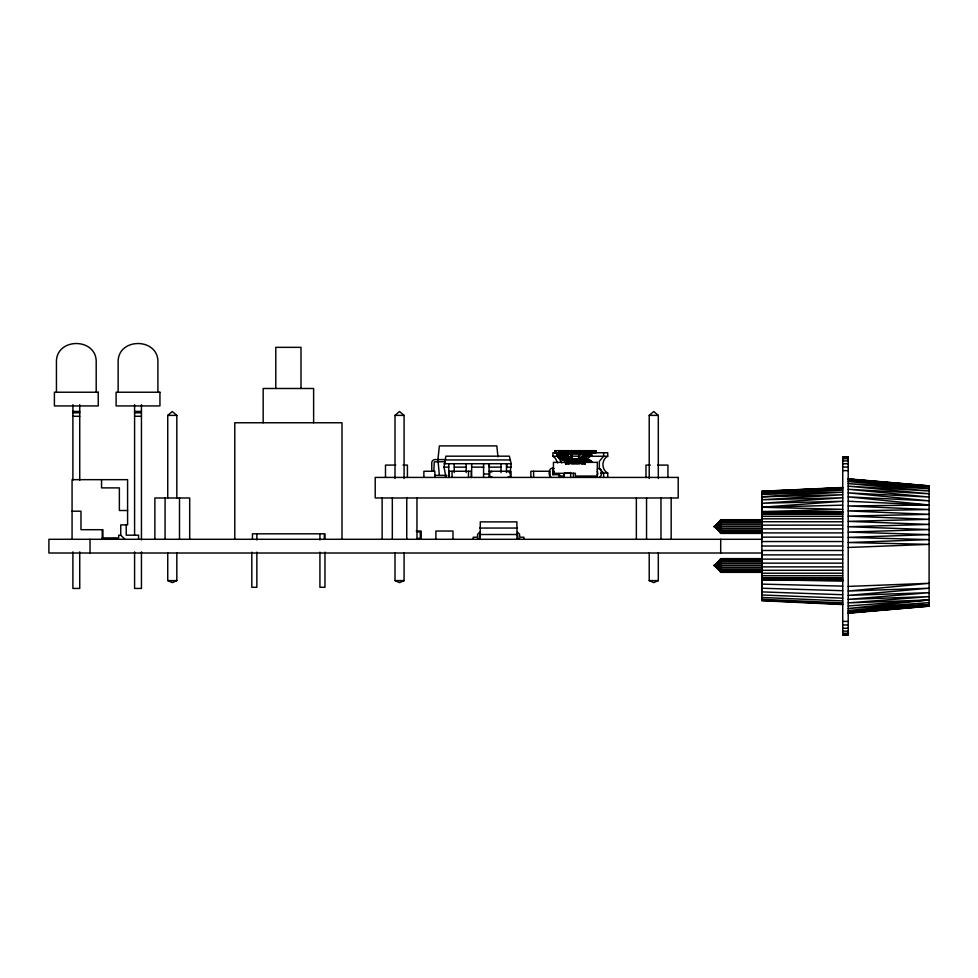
<?xml version="1.0" encoding="UTF-8"?>
<svg xmlns="http://www.w3.org/2000/svg" width="978" height="978" viewBox="0 0 978 978"><rect width="100%" height="100%" fill="white"/><g stroke="black" fill="none" stroke-linecap="round" stroke-linejoin="round"><path stroke-width="1.47" d="M583.915 463.719L584.71 460.968L584.905 463.719M572.081 459.171L570.797 458.23L571.947 456.873L567.631 458.279L565.431 460.968L565.749 463.719M584.734 460.968L584.221 463.719M569.685 463.719L569.722 458.23L566.959 452.753L566.885 450.687M585.284 463.719L585.247 460.968M583.01 463.731L583.12 458.279L587.057 452.753L582.008 458.279L581.812 463.731M572.008 463.719L572.081 460.968L570.883 463.034M552.814 471.653L554.123 471.139M565.846 463.719L566.042 458.279L560.284 452.753M567.313 463.731L567.631 458.279L563.695 452.753L568.658 458.23L567.631 458.279L562.387 452.753L563.145 455.528L566.727 458.279L566.017 463.719L566.042 460.968L566.837 463.719M568.426 463.731L568.744 458.279L568.939 463.731M576.323 463.719L576.494 460.968L576.898 463.719M584.489 463.719L584.71 460.968M572.925 463.719L573.157 460.968L573.487 463.719M480.161 539.294L480.284 521.885L516.91 521.885L517.032 539.294M559.55 454.978L560.186 453.291C562.937 450.846 556.592 456.506 561.519 457.276C570.969 462.178 583.854 455.442 592.106 462.349C587.265 454.159 553.365 465.968 561.678 450.687C557.252 450.406 556.005 456.958 559.832 458.67C568.976 463.352 579.783 459.758 589.343 462.349L581.519 461.371L585.639 461.53M582.546 463.731L583.12 458.279L587.741 452.753L587.656 450.687M569.135 463.719L569.722 458.23L571.947 455.503L570.895 452.753M577.264 463.719L577.595 460.968L577.827 463.719M563.939 476.054L564.318 473.315L564.318 476.054L558.878 476.054M573.854 463.719L574.257 460.968L574.428 463.719M578.181 463.719L578.67 460.968L579.868 463.034M510.088 473.022L511.213 463.719L509.367 456.176L445.882 456.176L444.024 467.142L445.98 477.423M574.795 463.719L575.37 460.968L575.956 463.719M571.482 463.719L572.081 460.968L572.558 463.719M588.927 452.753L587.595 455.528L588.365 452.753L584.025 458.279L589.037 454.147L589.416 452.753L584.71 458.279L578.805 458.23M579.856 452.753L578.805 455.503L581.079 458.23L584.673 452.753L584.599 450.687M761.972 523.12L720.835 523.12L719.502 526.543L720.835 529.978L761.972 529.978M761.972 562.057L720.835 562.057L719.502 565.48L720.835 568.915L761.972 568.915M570.969 463.719L572.081 460.968M587.705 461.824L590.345 462.349L591.617 461.579L588.353 461.983L588.353 459.819L590.895 460.907L591.262 462.349L591.837 461.885L588.353 459.819L581.519 459.305M584.673 452.753L582.081 458.23L582.326 463.731M580.223 461.359L588.353 461.983L589.257 460.076M842.73 521.775L720.835 521.702L718.219 526.543L720.835 531.396L761.972 531.396M761.972 560.639L720.835 560.639L718.219 565.48L720.835 570.333L842.73 570.247M479.758 534.709L479.122 538.267L477.35 539.294M559.771 453.865L560.663 452.973L559.612 455.455L561.494 457.264L559.746 455.785M590.467 452.753L589.037 454.147L589.844 452.753M585.529 452.753L582.081 458.23L579.453 460.063M761.972 520.614L720.835 520.614L716.813 526.543L720.835 533.169L761.972 533.169M761.972 559.55L720.835 559.55L716.813 565.48L720.835 572.106L761.972 572.106M580.883 452.753L578.805 455.503L583.793 452.753L581.079 458.23L578.805 456.873L579.978 458.23L578.805 459.293L578.952 450.687M761.972 519.697L720.835 519.697L715.627 526.543L720.835 533.401L761.972 533.401M761.972 558.634L720.835 558.634L715.627 565.48L720.835 572.338L761.972 572.338M590.113 460.418L588.353 461.983L591.018 460.993L588.353 459.819L592.106 462.349L591.58 461.543L588.353 461.983L589.685 460.235M720.835 523.12L718.219 526.543L720.835 529.978M720.835 562.057L718.219 565.48L720.835 568.915M586.323 452.753L582.081 458.23L583.12 458.279L588.365 452.753M589.037 454.147L590.186 452.753M720.835 521.702L716.813 526.543L720.835 532.484L761.972 532.484M720.835 560.639L716.813 565.48L720.835 571.421L761.972 571.421M558.988 451.616C553.646 457.667 564.416 461.836 569.184 461.041L565.321 460.552M719.82 521.604L714.735 526.543L720.835 533.169L715.627 526.543L720.835 519.929L761.972 519.929M719.82 560.541L714.735 565.48L720.835 572.106L715.627 565.48L720.835 558.866L761.972 558.866M586.348 460.015L590.467 456.176M581.886 452.753L578.805 455.503L582.851 452.753M720.835 532.484L714.172 526.543L720.835 520.614M720.835 559.55L714.172 565.48L720.835 571.421L714.735 565.48L720.835 558.866L716.813 565.48L720.835 570.333L714.172 565.48L719.735 561.445M584.758 459.012L590.467 454.122L591.824 454.122L591.824 456.176M167.739 497.985L167.739 415.381L172.275 411.518L176.822 415.381L176.822 497.985M395.002 478.462L395.002 415.381L399.525 411.518L404.085 415.381L404.085 478.462M649.221 478.462L649.221 415.381L653.744 411.518L658.304 415.381L658.304 478.462M719.82 531.494L714.735 526.543L720.835 519.929L716.813 526.543L720.835 531.396L714.172 526.543L717.51 524.122M590.345 462.349L591.531 461.494L588.353 459.819M559.612 451.2L557.521 454.269L559.013 458.095M552.888 473.034L554.281 472.068M557.619 462.961L555.48 458.413L552.888 456.249L552.888 452.753L607.729 452.753L607.729 456.249C601.336 459.562 601.336 469.721 607.729 473.034L607.729 477.423M584.025 458.279L586.152 456.909M479.746 532.13L477.716 534.159L477.35 537.24L473.23 537.24L473.23 539.294M561.372 452.777L560.186 453.291L561.678 452.753M714.172 526.543L716.837 525.174M716.837 564.11L714.172 565.48L716.837 566.861M560.186 453.291L561.103 452.826M716.275 564.343L713.989 565.48L717.412 567.203M588.353 461.983L590.749 460.797L591.58 461.543M176.822 552.582L176.822 580.602L172.336 582.631L167.739 580.602L167.739 552.582M404.085 552.582L404.085 580.602L399.599 582.631L395.002 580.602L395.002 552.582M658.304 552.582L658.304 580.602L653.805 582.631L649.221 580.602L649.221 552.582M597.313 469.085C602.142 466.029 602.815 476.469 599.233 477.423M591.617 461.579L588.658 462.068M560.272 450.919L561.678 450.687M597.179 474.685L597.864 474L597.313 471.151M848.207 586.409L929.1 583.304L848.207 591.054L929.1 588.218L848.207 595.394L929.1 592.68L848.207 599.355L929.1 596.629L848.207 602.888L929.1 599.954L848.207 608.524L929.1 602.619L848.207 610.553L929.1 604.563L848.207 612.02L929.1 605.737L848.207 612.913L929.1 606.14L929.1 485.895L848.207 478.817M848.207 613.218L929.1 606.14M775.566 511.983L761.838 511.604L842.73 509.355L761.838 507.24L842.73 501.274L761.838 503.279L842.73 497.79L761.838 499.77L842.73 494.746L761.838 496.8L761.838 538.462M848.207 605.957L929.1 599.954M761.838 496.8L842.73 492.191L761.838 494.428L842.73 490.149L761.838 492.704L842.73 488.682L761.838 491.653L842.73 487.79L761.838 491.298L761.838 600.736L842.73 604.551M761.838 491.298L842.73 487.484M848.207 547.472L929.1 544.367L848.207 542.521L929.1 539.611L848.207 537.374L929.1 534.648L848.207 532.093L929.1 529.563L848.207 526.739L929.1 524.416L848.207 521.372L929.1 519.318L848.207 516.078L929.1 514.33L848.207 510.919L929.1 509.526L848.207 505.956L929.1 505.003L848.207 496.873L929.1 500.834L848.207 492.863L929.1 497.056L848.207 489.281L929.1 493.768L848.207 486.176L929.1 490.993L848.207 483.572L929.1 488.792L848.207 481.518L929.1 487.191L848.207 480.027L929.1 486.225L848.207 479.122L929.1 485.895M761.838 507.24L842.73 505.149M72.898 411.42L79.744 411.42M134.585 411.42L141.443 411.42M72.898 412.789L79.744 412.789M134.585 412.789L141.443 412.789M167.739 415.381L176.822 415.381M395.002 415.381L404.085 415.381M649.221 415.381L658.304 415.381M72.898 416.273L79.744 416.273M134.585 416.273L141.443 416.273M558.927 454.122L560.284 454.122L565.993 459.012M552.888 456.249L557.008 456.249L558.401 457.215L561.739 462.961M558.927 456.176L560.284 456.176L562.338 458.095M561.519 456.249L566.03 456.249M572.081 456.176L578.67 456.176M585.577 456.249L607.729 456.249M842.73 457.362L848.207 457.362M566.042 458.279L571.947 458.23M842.73 458.731L848.207 458.731M445.467 459.599L434.941 459.599A3.179 3.179 0 0 0 431.763 462.777L431.763 471.384M444.953 459.941L510.284 459.941M842.73 460.919L848.207 460.919M569.795 460.968L571.947 460.968M445.467 461.665L434.256 461.885L433.816 471.384M444.024 463.719L511.213 463.719M842.73 463.755L848.207 463.755M395.723 465.088L385.491 465.088L385.491 477.423M403.034 465.088L407.423 465.088L407.423 477.423M650.37 465.088L645.981 465.088L645.981 477.423M657.681 465.088L667.925 465.088L667.925 477.423M842.73 467.056L848.207 467.056M444.024 467.142L448.755 467.142M454.244 467.142L466.176 467.142M471.653 467.142L483.853 467.142M501.274 467.142L489.342 467.142L489.342 463.719M511.213 467.142L506.751 467.142L506.751 463.719M554.123 468.511C548.695 466.005 547.546 476.09 551.384 477.423M842.73 470.614L848.207 470.614M489.073 471.262L511.005 471.262L511.005 477.423M564.526 473.034L570.541 473.034M600.614 473.034L607.729 473.034M483.584 474L489.073 474M446.873 475.369L434.794 475.357M127.592 510.504L119.365 510.504L119.365 487.888L101.553 487.888L101.553 479.66M72.066 511.188L80.978 511.188L80.978 529.697L102.922 529.697L102.922 537.924M761.838 511.738L842.73 511.738M761.838 512.032L842.73 512.032M761.838 512.912L842.73 512.912M761.838 514.355L842.73 514.355M761.838 516.335L842.73 516.335M761.838 518.829L842.73 518.829M761.972 524.77L720.835 524.77L719.502 526.543L720.835 528.328L761.972 528.328M761.838 525.149L842.73 525.149M761.972 526.543L713.989 526.543L717.412 528.267M479.746 528.059L517.448 528.059M761.838 528.878L842.73 528.878M761.838 532.9L842.73 532.9M479.746 534.501L517.448 534.501M124.854 539.294L120.746 535.186L118.68 535.186L118.68 537.924L102.238 537.924M761.838 537.142L842.73 537.142M761.838 539.294L48.9 539.294L48.9 553.01L761.838 553.01M761.838 541.543L842.73 541.543M761.838 546.017L842.73 546.017M761.838 550.492L842.73 550.492M761.838 554.893L842.73 554.893M761.838 559.135L842.73 559.135M761.838 563.157L842.73 563.157M761.972 563.707L720.835 563.707L719.502 565.48L720.835 567.264L761.972 567.264M761.972 565.48L713.989 565.48L716.727 566.201M761.838 566.885L842.73 566.885M761.838 573.206L842.73 573.206M761.838 575.7L842.73 575.7M761.838 577.68L842.73 577.68M761.838 579.123L842.73 579.123M761.838 580.003L842.73 580.003M761.838 580.296L842.73 580.296M167.739 580.602L176.822 580.602M395.002 580.602L404.085 580.602M649.221 580.602L658.304 580.602M761.838 595.247L761.972 551.934M842.73 621.421L848.207 621.421M842.73 624.966L848.207 624.966M842.73 628.279L848.207 628.279M842.73 631.116L848.207 631.116M842.73 633.292L848.207 633.292M842.73 634.661L848.207 634.661M578.67 459.293L580.223 459.293M577.13 461.347L583.866 461.408L568.609 460.993L570.504 461.151M574.685 459.244L586.445 459.513M572.827 461.261L578.059 461.359M761.838 579.587L842.73 581.115M575.663 459.269L571.507 459.134M761.838 584.111L842.73 586.115M761.838 588.23L842.73 590.7M761.838 591.886L842.73 594.734M573.683 461.286L568.609 460.993M761.838 594.979L842.73 598.169M761.838 597.46L842.73 600.92M761.838 599.269L842.73 602.925M848.207 501.262L929.1 505.003M761.838 600.37L842.73 604.135M599.612 468.572L600.492 469.354M569.184 458.975L567.827 458.841L571.947 459.159L571.947 452.508M569.184 461.041L559.832 458.67M519.844 539.294L518.071 538.267L517.435 534.709M567.998 458.865L562.949 457.863M587.497 459.66L589.062 460.015M599.551 468.548L600.59 469.709M517.448 532.13L519.477 534.159L519.844 537.24L523.963 537.24L523.963 539.294M566.959 452.753L571.947 455.503L569.868 452.753M564.587 456.909L566.727 458.279L562.387 452.753M567.9 452.753L571.947 455.503L568.866 452.753M560.076 458.829L558.193 457.191M590.749 460.797L592.106 462.349M563.01 452.753L567.631 458.279L568.206 463.731M560.565 452.753L563.145 455.528L561.824 452.753M564.428 452.753L568.658 458.23L566.066 452.753L569.673 458.23M600.052 469.501L603.622 473.034L603.622 477.423M565.223 452.753L568.658 458.23M584.172 460.076L583.12 458.279L583.438 463.731M560.907 452.753L561.714 454.147M578.744 463.719L578.67 460.968L579.783 463.719M599.331 467.961L599.331 461.323L603.622 456.249L603.622 452.753M578.67 460.968L579.269 463.719M566.531 463.719L566.03 460.968L566.262 463.719M552.753 474L553.438 474.685L559.612 474.685L559.612 477.423M581.617 463.719L581.018 458.23L581.066 463.719M497.961 456.86L496.812 445.895L439.366 445.895L437.924 459.599L439.366 475.369M567.631 458.279L567.729 463.731M720.835 519.697L720.835 533.401M720.835 558.634L720.835 572.338M720.7 539.294L720.7 553.01M671.165 497.985L671.165 539.294M660.969 497.985L660.969 539.294M646.544 497.985L646.544 539.294M636.348 497.985L636.348 539.294M595.908 452.753L595.944 450.687L554.807 450.687L554.844 452.753M595.798 450.687L595.798 452.753M595.626 450.687L595.626 452.753M595.382 450.687L595.382 452.753M595.076 450.687L595.076 452.753M594.697 450.687L594.697 452.753M594.257 450.687L594.257 452.753M593.756 450.687L593.756 452.753M593.181 450.687L593.181 452.753M592.558 450.687L592.558 452.753M591.873 450.687L591.873 452.753M591.128 450.687L591.128 452.753M590.333 450.687L590.333 452.753M589.844 476.738L589.844 477.423M589.489 450.687L589.489 452.753M588.597 450.687L588.597 452.753M586.678 450.687L586.678 452.753M585.663 450.687L585.663 452.753M583.524 450.687L583.524 452.753M582.411 450.687L582.411 452.753M581.274 450.687L581.274 452.753M580.113 450.687L580.113 452.753M578.67 459.77L578.67 454.122L572.081 454.122L572.081 459.77M577.766 450.687L577.766 452.753M576.568 450.687L576.568 452.753M575.37 450.687L575.37 452.753M575.37 460.968L575.37 463.719M574.123 450.687L574.123 452.753M573.389 473.144L573.389 477.423M572.876 450.687L572.876 452.753M571.641 450.687L571.641 452.753M570.651 472.484L570.651 477.423M570.431 450.687L570.431 452.753M569.22 450.687L569.22 452.753M568.047 450.687L568.047 452.753M565.761 450.687L565.761 452.753M565.431 460.968L565.431 463.719M564.685 450.687L564.685 452.753M563.634 450.687L563.634 452.753M562.631 450.687L562.631 452.753M557.008 452.753L557.008 456.249M556.189 450.687L556.189 452.753M555.773 450.687L555.773 452.753M555.431 450.687L555.431 452.753M555.162 450.687L555.162 452.753M554.966 450.687L554.966 452.753M552.753 468.511L552.827 474.953M550.076 477.423L550.076 471.262L530.883 471.262L530.883 477.423M533.621 471.262L533.621 477.423M508.267 471.262L508.267 471.946L510.32 471.946L510.32 476.738L508.267 476.738L508.267 477.423M506.482 463.719L506.482 472.545M500.993 463.719L500.993 472.545M491.812 471.262L491.812 471.946L489.758 471.946L489.758 476.738L491.812 476.738L491.812 477.423M489.073 463.719L489.073 477.423M483.584 463.719L483.584 477.423M471.653 463.719L471.653 477.423M471.249 477.423L471.249 471.262L449.305 471.262L449.305 477.423M468.499 471.262L468.499 477.423M466.176 463.719L466.176 472.545M454.244 463.719L454.244 472.545M452.997 539.294L452.997 531.03L435.882 531.03L435.882 539.294M452.056 471.262L452.056 477.423M448.755 463.719L448.755 477.423M445.467 475.369L445.467 477.423M423.877 477.423L423.877 471.262L434.843 471.262L434.843 477.423A3.179 3.179 0 0 1 434.525 477.398M421.139 539.294L421.163 531.03L417.728 531.03L417.728 531.946L420.308 531.946L420.308 538.377L417.728 538.377L417.728 539.294M416.958 497.985L416.958 539.294M406.75 497.985L406.75 539.294M392.325 497.985L392.325 539.294M382.129 497.985L382.129 539.294M341.994 539.294L341.994 422.765L234.781 422.765L234.781 539.294M324.965 533.817L324.965 539.294M324.965 552.142L324.965 587.289L319.928 587.289L319.928 552.142M324.341 539.294L324.341 533.817L252.446 533.817L252.446 539.294M319.928 533.817L319.928 539.929M313.62 422.765L313.62 388.486L263.168 388.486L263.168 422.765M301.004 388.486L301.004 347.349L275.784 347.349L275.784 388.486M256.859 533.817L256.859 539.929M256.859 552.142L256.859 587.289L251.811 587.289L251.811 552.142M189.695 539.294L189.695 497.985L154.866 497.985L154.866 539.294M179.5 497.985L179.5 539.294M165.074 497.985L165.074 539.294M157.898 392.227L157.898 362.74C159.059 337.129 116.969 337.129 118.142 362.74L118.142 392.227M141.443 404.709L141.443 539.856M141.443 551.873L141.443 588.438L134.585 588.438L134.585 551.873M138.57 539.294L138.57 535.186L126.223 535.186L126.223 524.905M134.585 404.709L134.585 535.296M120.746 535.186L120.746 524.905L127.592 524.905L127.592 479.66L72.066 479.66L72.066 539.294M113.668 538.377L113.668 539.294M102.238 529.697L102.238 539.294M96.199 392.227L96.199 362.74C97.36 337.129 55.281 337.129 56.443 362.74L56.443 392.227M90.025 539.294L90.025 553.01M79.744 404.709L79.744 480.259M79.744 551.873L79.744 588.438L72.898 588.438L72.898 551.873M72.898 404.709L72.898 480.259M416.249 530.907A3.655 3.655 0 0 1 417.154 531.677M585.064 460.968L585.199 463.719L585.064 460.968M98.24 392.227L54.401 392.227L54.401 405.931L98.24 405.931L98.24 392.227M159.94 392.227L116.101 392.227L116.101 405.931L159.94 405.931L159.94 392.227M848.207 456.897L842.73 456.897L842.73 635.138L848.207 635.138L848.207 456.897M597.313 462.349L553.438 462.349L553.438 473.315L575.37 473.315L575.37 476.054L597.313 476.054L597.313 462.349M678.206 477.423L375.21 477.423L375.21 497.985L678.206 497.985L678.206 477.423M559.929 456.054L559.612 454.33L559.929 456.054"/></g></svg>
